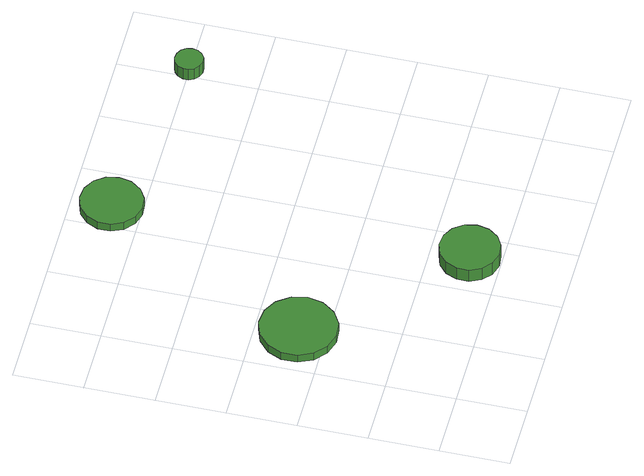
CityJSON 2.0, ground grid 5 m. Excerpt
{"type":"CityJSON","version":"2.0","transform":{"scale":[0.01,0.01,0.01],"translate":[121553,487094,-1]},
"CityObjects":{
"tree1":{"type":"SolitaryVegetationObject","attributes":{"function":"something"},"geometry":[{"type":"MultiSurface","lod":"1","boundaries":[[[0,1,2,3,4,5,6,7,8,9,10,11,12,13,14]],[[15,16,17,18,19,20,21,22,23,24,25,26,27,28,29]],[[0,29,28,1]],[[1,28,27,2]],[[2,27,26,3]],[[3,26,25,4]],[[4,25,24,5]],[[5,24,23,6]],[[6,23,22,7]],[[7,22,21,8]],[[8,21,20,9]],[[9,20,19,10]],[[10,19,18,11]],[[11,18,17,12]],[[12,17,16,13]],[[13,16,15,14]],[[14,15,29,0]]]}]},
"tree2":{"type":"SolitaryVegetationObject","attributes":{"function":"something"},"geometry":[{"type":"MultiSurface","lod":"1","boundaries":[[[30,31,32,33,34,35,36,37,38,39,40,41,42,43,44]],[[45,46,47,48,49,50,51,52,53,54,55,56,57,58,59]],[[30,59,58,31]],[[31,58,57,32]],[[32,57,56,33]],[[33,56,55,34]],[[34,55,54,35]],[[35,54,53,36]],[[36,53,52,37]],[[37,52,51,38]],[[38,51,50,39]],[[39,50,49,40]],[[40,49,48,41]],[[41,48,47,42]],[[42,47,46,43]],[[43,46,45,44]],[[44,45,59,30]]]}]},
"tree3":{"type":"SolitaryVegetationObject","attributes":{"function":"something"},"geometry":[{"type":"MultiSurface","lod":"1","boundaries":[[[60,61,62,63,64,65,66,67,68,69,70,71,72,73,74]],[[75,76,77,78,79,80,81,82,83,84,85,86,87,88,89]],[[60,89,88,61]],[[61,88,87,62]],[[62,87,86,63]],[[63,86,85,64]],[[64,85,84,65]],[[65,84,83,66]],[[66,83,82,67]],[[67,82,81,68]],[[68,81,80,69]],[[69,80,79,70]],[[70,79,78,71]],[[71,78,77,72]],[[72,77,76,73]],[[73,76,75,74]],[[74,75,89,60]]]}]},
"tree4":{"type":"SolitaryVegetationObject","attributes":{"function":"something"},"geometry":[{"type":"MultiSurface","lod":"1","boundaries":[[[90,91,92,93,94,95,96,97,98,99,100,101,102,103,104]],[[105,106,107,108,109,110,111,112,113,114,115,116,117,118,119]],[[90,119,118,91]],[[91,118,117,92]],[[92,117,116,93]],[[93,116,115,94]],[[94,115,114,95]],[[95,114,113,96]],[[96,113,112,97]],[[97,112,111,98]],[[98,111,110,99]],[[99,110,109,100]],[[100,109,108,101]],[[101,108,107,102]],[[102,107,106,103]],[[103,106,105,104]],[[104,105,119,90]]]}]}
},
"vertices":[
[627,1199,128],[603,1311,128],[535,1404,128],[436,1461,128],[322,1473,128],[213,1437,128],[128,1361,128],[81,1256,128],[81,1141,128],[128,1036,128],[213,960,128],[322,924,128],[436,936,128],[535,994,128],[603,1086,128],[603,1086,60],[535,994,60],[436,936,60],[322,924,60],[213,960,60],[128,1036,60],[81,1141,60],[81,1256,60],[128,1361,60],[213,1437,60],[322,1473,60],[436,1461,60],[535,1404,60],[603,1311,60],[627,1199,60],
[1519,224,171],[1501,311,171],[1448,384,171],[1371,428,171],[1282,438,171],[1197,410,171],[1131,350,171],[1094,269,171],[1094,179,171],[1131,98,171],[1197,38,171],[1282,10,171],[1371,20,171],[1448,64,171],[1501,137,171],[1501,137,60],[1448,64,60],[1371,20,60],[1282,10,60],[1197,38,60],[1131,98,60],[1094,179,60],[1094,269,60],[1131,350,60],[1197,410,60],[1282,438,60],[1371,428,60],[1448,384,60],[1501,311,60],[1519,224,60],
[1415,2717,128],[1396,2808,128],[1341,2883,128],[1261,2930,128],[1169,2939,128],[1080,2911,128],[1011,2848,128],[973,2764,128],[973,2671,128],[1011,2586,128],[1080,2524,128],[1169,2495,128],[1261,2505,128],[1341,2551,128],[1396,2626,128],[1396,2626,61],[1341,2551,61],[1261,2505,61],[1169,2495,61],[1080,2524,61],[1011,2586,61],[973,2671,61],[973,2764,61],[1011,2848,61],[1080,2911,61],[1169,2939,61],[1261,2930,61],[1341,2883,61],[1396,2808,61],[1415,2717,61],
[2673,2508,165],[2665,2548,165],[2640,2582,165],[2604,2603,165],[2563,2607,165],[2523,2594,165],[2492,2566,165],[2475,2528,165],[2475,2487,165],[2492,2449,165],[2523,2421,165],[2563,2408,165],[2604,2412,165],[2640,2433,165],[2665,2467,165],[2665,2467,61],[2640,2433,61],[2604,2412,61],[2563,2408,61],[2523,2421,61],[2492,2449,61],[2475,2487,61],[2475,2528,61],[2492,2566,61],[2523,2594,61],[2563,2607,61],[2604,2603,61],[2640,2582,61],[2665,2548,61],[2673,2508,61]
]}
